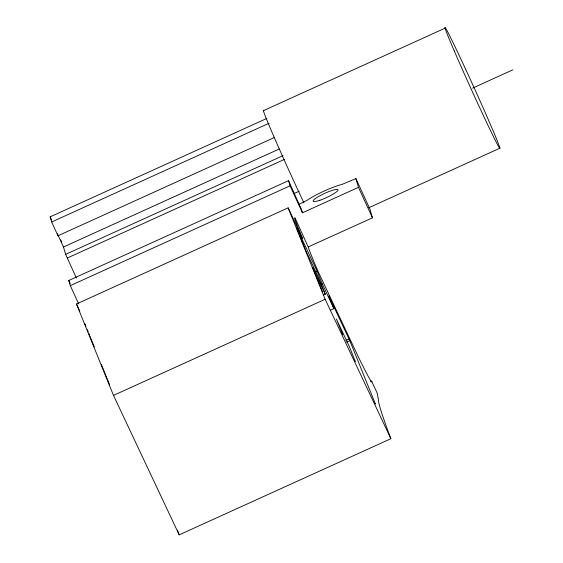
<?xml version="1.0" encoding="UTF-8"?>
<svg xmlns="http://www.w3.org/2000/svg" width="563" height="563" viewBox="0 0 563 563"><rect width="100%" height="100%" fill="white"/><g stroke="black" fill="none" stroke-linecap="round" stroke-linejoin="round"><path stroke-width="0.84" d="M263.364 110.7L445.087 28.15M274.603 137.393L57.989 235.784L51.662 221.998L50.149 216.846L266.763 118.455M51.662 221.998L269.072 123.248M76.399 278.038L65.632 254.385L63.471 247.009L279.29 148.984M65.632 254.385L283.041 155.627M67.229 258.072L284.639 159.308M472.54 88.145L512.851 69.833M78.707 303.943L70.298 285.645L68.792 280.487L288.552 180.667L301.501 209.584L302.444 212.786L358.469 187.338L355.9 178.562L342.388 184.263A27.545 4.631 -24.7 0 0 306.934 200.365L298.7 204.538M70.298 285.645L290.058 185.825L288.552 180.667M294.477 193.327L299.263 191.153M288.136 207.853L325.168 299.249L390.87 438.711L179.196 534.85L113.501 395.395L76.469 303.999L288.136 207.853L302.697 238.768A82.515 2.006 65.6 0 1 295.125 218.148L308.376 247.291A72.486 1.759 65.6 0 0 317.884 271L359.053 358.385A127.759 3.104 65.6 0 0 364.388 369.032L365.866 371.918A127.759 3.104 65.6 0 0 371.869 381.77L377.224 393.136L378.364 399.371A674.53 16.383 65.6 0 0 390.821 438.612M368.709 207.775L500 148.139M355.9 178.562L369.898 209.042L372.467 217.818L308.313 246.868M315.561 271.978L317.159 271.253L296.666 227.846L306.279 251.626L318.932 278.488L325.294 294.245L323.697 294.97M320.657 284.582L322.254 283.858L317.159 271.253M113.501 395.395L325.168 299.249M330.699 310.016L333.894 308.566L328.799 295.962L349.82 340.678L375.401 403.995L375.148 403.551M345.865 340.425L349.06 338.975M346.625 342.128L349.82 340.678M370.524 381.39L371.608 380.926L371.869 381.77M85.245 324.422L84.992 323.978L85.956 326.357M322.254 283.858L333.894 308.566M325.294 294.245L312.641 267.39L322.508 291.81M76.469 303.999L79.833 311.135M358.469 187.338L372.467 217.818M290.058 185.825L302.444 212.786M50.149 216.846L51.606 220.013M60.705 239.838L61.803 242.217M63.471 247.009L57.419 233.835L57.989 235.784M68.792 280.487L70.199 283.555M355.408 361.65L349.046 345.893L336.392 319.031L342.754 334.788M87.237 329.531L88.194 331.91M88.841 333.493L94.288 346.977M101.291 364.324L109.623 384.944M179.196 534.85A674.368 16.376 65.6 0 1 177.458 530.205M303.957 202.94A66.413 1.612 65.6 0 1 274.462 137.949A66.413 1.612 65.6 0 1 263.857 110.777M319.932 200.245A13.681 2.301 -24.7 0 0 338.039 189.83A13.681 2.301 -24.7 0 0 318.799 196.381A13.681 2.301 -24.7 0 0 319.932 200.245M454.32 51.085A66.413 1.612 65.6 0 0 499.501 148.055A66.413 1.612 65.6 0 0 463.806 65.287A66.413 1.612 65.6 0 0 454.32 51.085"/></g></svg>
